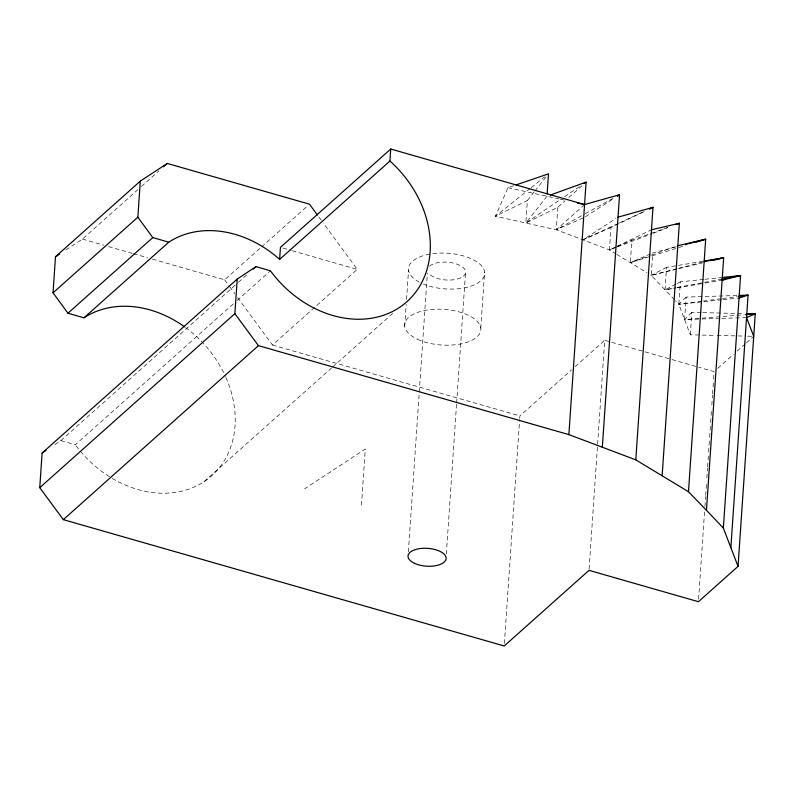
<?xml version="1.0" encoding="UTF-8"?>
<svg xmlns="http://www.w3.org/2000/svg" width="795" height="795" viewBox="0 0 795 795"><rect width="100%" height="100%" fill="white"/><g stroke="black" fill="none" stroke-linecap="round" stroke-linejoin="round"><path stroke-width="0.6" stroke-dasharray="3.98 2.98" d="M361.477 505.143L365.303 449.026L304.584 488.836M404.705 326.288L406.205 304.326M406.543 299.447L408.531 270.171M408.382 551.849L427.382 273.102M446.343 553.996L456.559 404.089M456.648 402.856L465.592 271.532M480.786 328.097L484.612 271.989M534.16 191.973L527.373 200.569L525.843 223.007L557.822 207.326L565.116 200.817M504.378 643.523L519.632 419.641M519.721 418.399L519.89 415.924L571.516 369.894M557.822 207.326L556.291 229.765L609.447 249.918L615.718 253.734M644.159 211.579L610.977 227.479L609.447 249.918L616.324 247.295M589.105 569.121L604.707 340.29L643.95 351.539M667.77 227.4L631.866 240.189L630.336 262.628L685.678 245.436M703.009 261.237L666.558 267.368L665.027 289.817L675.969 287.979M703.704 279.403L680.351 281.847L678.821 304.296L690.318 334.804L715.927 335.42M736.915 295.502L686.095 297.101L684.575 319.55L700.683 319.043M690.318 334.804L691.849 312.365L701.597 312.594M698.586 599.231L704.579 511.414M704.917 506.465L705.592 496.577M705.672 495.335L706.517 482.963M706.854 478.024L707.53 468.126M707.61 466.884L708.544 453.279M708.623 452.047L709.547 438.442M709.637 437.2L710.561 423.596M710.65 422.364L711.495 409.991M711.823 405.043L712.499 395.145M712.588 393.913L713.513 380.308M713.602 379.066L714.109 371.643L698.646 367.22M513.779 185.702L507.985 187.68L495.404 216.25L556.291 229.765L584.395 217.403M534.916 191.019L546.235 176.689M546.97 196.266L525.843 223.007L560.564 199.436M686.095 297.101L678.821 304.296L675.571 300.888M691.849 312.365L684.575 319.55L744.279 314.76M65.866 249.958L82.461 239.076L137.773 189.747M141.46 186.457L158.98 170.836M152.382 259.11L224.677 279.83L260.631 247.772M261.555 246.947L307.645 205.845M54.934 444.554L60.847 440.629L237.467 283.129M238.391 282.305L246.718 274.881M60.847 440.629L75.316 444.773L233.442 303.769M237.139 300.47L270.429 270.787M237.695 297.608L272.427 345.01L357.253 269.376L323.237 222.958M204.037 481.671L331.644 367.876M332.568 367.052L394.529 311.799M568.763 197.558L583.361 184.549M584.563 204.554L556.291 229.765L584.166 214.322M575.202 366.604L604.707 340.29M717.786 368.363L733.447 354.391M737.134 351.112L745.432 343.718M746.346 342.893L753.72 336.325M530.156 188.485L495.404 216.25L527.373 200.569M531.12 187.709L544.635 176.907M564.649 196.663L580.986 185.573M585.428 216.727L614.386 198.064M610.977 227.479L582.864 239.842L615.956 218.506M585.239 213.736L614.187 197.697M666.558 267.368L651.234 275.338L648.104 273.43M675.979 284.123L665.027 289.817L675.998 287.74M677.072 283.557L680.351 281.847M616.085 246.738L609.447 249.918L616.175 246.997M617.188 246.212L651.473 229.785M582.864 239.842L618.49 223.335M619.603 222.819L644.099 211.47M617.298 246.51L631.866 240.189M650.529 253.863L630.336 262.628L650.032 255.622M617.467 246.867L651.85 233.76M652.993 233.323L667.889 227.648M651.184 255.205L677.817 245.725M676.287 246.818L652.765 252.899L651.234 275.338L674.766 300.033M677.111 268.65L651.234 275.338L702.293 262.956M678.284 268.342L704.161 261.654M677.211 287.512L721.075 279.234M677.181 287.77L703.913 283.278M705.125 283.07L722.138 280.218M701.906 301.245L678.821 304.296L721.83 299.795M703.118 301.086L721.343 298.672M722.566 298.513L737.144 296.595M704.927 279.274L720.906 277.604M723.062 299.665L739.042 297.996M701.925 319.004L720.518 318.417M721.751 318.378L746.545 317.593M702.82 312.624L744.279 313.618M717.14 335.45L742.749 336.056M747.628 336.176L752.497 336.295M507.985 187.68L559.094 198.939M560.306 199.207L563.943 200.012M282.811 248.04L291.089 250.415M292.262 250.753L357.253 269.376M645.133 351.877L697.454 366.873M82.461 239.076L103.787 245.188M108.527 246.549L132.238 253.337M133.421 253.685L147.641 257.759M272.427 345.01L519.89 415.924M616.761 254.37L647.06 272.794M318.894 217.035L322.522 221.974M224.677 279.83L229.02 285.763M229.745 286.747L234.803 293.663M225.889 377.436A101.83 81.825 48.3 0 1 211.043 476.374A101.83 81.825 48.3 0 1 110.485 477.328M109.472 476.702A101.83 81.825 48.3 0 1 75.316 444.773M185.464 327.48A101.83 81.825 48.3 0 1 225.412 376.373M419.293 282.126A38.18 17.868 3.9 0 1 435.451 253.367A38.18 17.868 3.9 0 1 484.066 276.292A38.18 17.868 3.9 0 1 423.268 284.004M429.509 266.186A19.09 8.934 3.9 0 1 459.182 265.043A19.09 8.934 3.9 0 1 457.115 279.095A19.09 8.934 3.9 0 1 428.515 272.973M417.534 339.276A38.18 17.868 3.9 0 0 480.11 332.727A38.18 17.868 3.9 0 0 430.612 309.583A38.18 17.868 3.9 0 0 417.534 339.276"/><path stroke-width="1.19" d="M746.714 313.667L755.25 313.876L738.038 566.388L698.417 601.706L589.025 570.353L504.209 645.987L63.332 519.642L39.75 487.673L42.115 453.051L237.228 279.065L255.96 266.643L270.429 270.787A101.83 81.825 48.3 0 0 407.597 301.096A101.83 81.825 48.3 0 0 389.928 161.037L390.743 149.013L584.563 204.554L619.553 194.725L602.332 447.237M184.49 326.775A101.83 81.825 48.3 0 0 83.972 317.811L67.963 313.22L53.036 292.838L55.491 256.755L140.308 181.121L167.278 163.442L309.493 204.196L317.453 215.057M389.928 161.037L279.631 259.389A101.83 81.825 48.3 0 0 168.788 242.177L152.779 237.586L137.853 217.204L140.308 181.121M738.038 566.388L723.351 528.059L706.457 510.281L688.48 491.717L635.791 459.848L568.882 434.617L258.445 345.646L234.863 313.687L237.228 279.065M279.631 259.389L280.446 247.364L390.743 149.013M547.129 193.91L548.5 173.827L516.084 184.907M568.882 434.617L586.094 182.105L550.418 195.023M635.791 459.848L653.003 207.346L618.023 217.174M662.136 475.788L679.347 223.276L651.473 229.785M688.48 491.717L705.692 239.215L677.817 245.725M706.457 510.281L723.669 257.769L704.231 261.038M723.351 528.059L740.572 275.547L722.138 277.475M730.863 547.656L748.075 295.144L739.4 295.422M163.591 166.731L167.278 163.442M53.036 292.838L137.853 217.204M67.963 313.22L152.779 237.586M83.972 317.811L168.788 242.177M253.188 269.117L255.96 266.643M39.75 487.673L234.863 313.687M63.332 519.642L258.445 345.646M584.057 183.496L586.094 182.105M42.115 453.051L46.06 450.437M55.491 256.755L59.645 254.032M617.486 196.057L619.553 194.725L617.407 195.918M675.909 224.588L679.347 223.276L675.879 224.518M739.042 297.996L748.075 295.144L738.356 296.426M696.271 242.137L705.692 239.215L685.697 244.383M712.986 260.363L723.669 257.769L704.161 261.654M721.075 279.234L740.572 275.547L722.138 280.218L723.142 280.049M745.501 314.661L755.25 313.876L746.545 317.593L753.72 336.325M577.289 202.954L584.563 204.554M653.003 207.346L649.684 208.936L653.003 207.346M414.453 563.297A19.09 8.934 3.9 0 0 445.747 560.018A19.09 8.934 3.9 0 0 420.992 548.451A19.09 8.934 3.9 0 0 414.453 563.297"/></g></svg>
